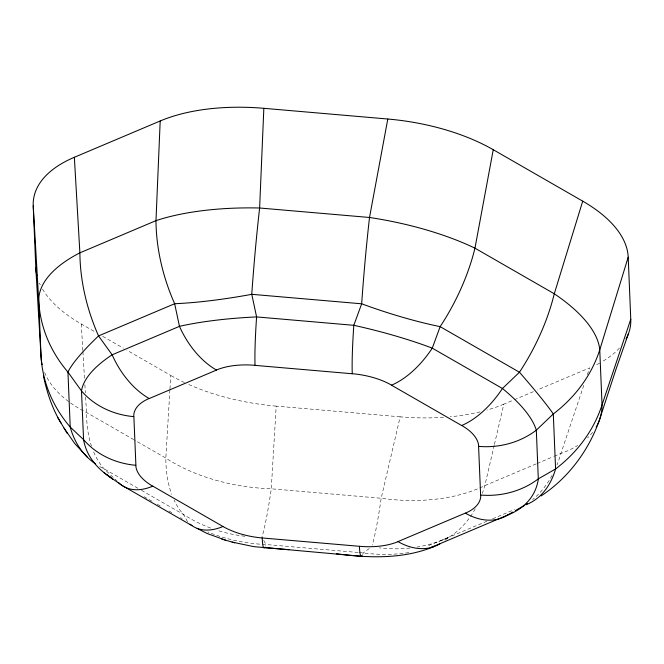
<?xml version="1.0" encoding="UTF-8"?>
<svg xmlns="http://www.w3.org/2000/svg" width="664" height="664" viewBox="0 0 664 664"><rect width="100%" height="100%" fill="white"/><g stroke="black" fill="none" stroke-linecap="round" stroke-linejoin="round"><path stroke-width="0.5" stroke-dasharray="3.32 2.49" d="M169.901 389.892L165.834 458.094A150.753 84.693 -60.1 0 0 171.71 494.34M169.959 388.863L170.756 375.426L126.915 350.218M443.602 417.299A148.769 73.256 7.3 0 1 400.16 416.826L381.178 498.274A150.753 10.981 -85.1 0 1 372.238 545.161M494.199 445.395L484.82 485.625A150.753 100.214 67.1 0 1 482.33 493.344M494.431 444.39L503.81 404.168L513.347 400.135M583.764 385.361L560.914 453.437A150.753 100.214 67.1 0 1 557.005 464.866M587.358 374.662L589.64 367.856L537.184 390.05M362.677 554.523A75.372 5.486 -85.1 0 0 363.249 552.921L370.213 547.858M445.021 540.131L448.889 537.317A150.753 100.214 67.1 0 0 476.005 507.553M514.293 399.728L533.375 391.66M536.18 463.895L484.82 485.625A150.753 93.35 13.1 0 1 381.178 498.274L271.277 488.795A150.753 94.811 3.4 0 1 165.834 458.094L134.643 440.166M537.135 463.497L553.303 456.649M554.249 456.251L560.914 453.437A150.753 80.037 18.6 0 0 577.68 445.478M486.936 521.223L438.655 541.484M492.638 518.808L514.517 509.554M428.604 545.559L448.889 537.317A150.753 134.933 54 0 1 417.116 547.053M400.16 416.818L276.199 406.119L271.277 488.795A150.753 10.981 -85.1 0 1 261.865 537.251M358.137 552.481L266.04 544.538A136.07 99.243 -0.8 0 1 207.807 531.98M359.158 552.572L363.249 552.921M42.538 289.114A148.769 73.256 7.3 0 0 81.274 323.99L95.599 332.216M102.754 336.333L123.338 348.16M133.755 439.651L86.519 412.493A150.753 83.556 -3.4 0 1 44.031 371.01M137.938 488.281L104.065 468.809A150.753 95.043 -46.7 0 1 97.998 465.514M141.498 490.331L183.388 514.409A150.753 140.876 -29.9 0 0 211.252 528.303M144.047 496.672L152.039 501.262M157.368 504.333L160.929 506.375M168.922 510.965L172.474 513.006M180.467 517.605L182.243 518.625M117.403 481.35L104.065 468.809A150.753 84.693 -60.1 0 1 93.134 450.665M263.716 540.488L266.04 544.538A75.372 5.486 -85.1 0 1 265.467 546.132M187.572 521.688L183.388 514.409A150.753 84.693 -60.1 0 1 174.076 500M81.282 323.99L82.867 350.75M82.925 351.779L84.569 379.559M84.876 384.705L85.357 392.939M85.606 397.055L86.519 412.493A150.753 84.693 -60.1 0 0 91.466 446.092M552.099 475.366A150.753 100.214 67.1 0 1 532.619 499.61M592.62 432.339A150.753 80.037 18.6 0 1 587.532 437.908M410.037 548.032A150.753 134.933 54 0 1 379.385 547.858M244.883 536.263A150.753 140.876 -29.9 0 1 216.829 530.221M408.8 552.614A136.07 96.844 19.2 0 1 363.258 552.954M503.818 404.177A148.769 73.256 7.3 0 1 487.002 410.053M480.072 411.871A148.769 73.256 7.3 0 1 450.175 416.768M276.199 406.127A148.769 73.256 7.3 0 1 188.178 384.265M184.426 382.539A148.769 73.256 7.3 0 1 170.748 375.434M40.263 284.889A148.769 73.256 7.3 0 1 39.417 283.055M619.429 348.077A148.769 73.256 7.3 0 1 601.825 361.847M599.567 363.108A148.769 73.256 7.3 0 1 594.786 365.549"/><path stroke-width="1" d="M160.19 120.981L155.982 220.647A150.753 100.214 67.1 0 0 174.649 303.73L179.463 326.339A75.372 50.107 67.1 0 0 216.489 370.08L149.176 398.558A75.372 50.107 67.1 0 1 112.15 354.817L98.554 335.918A150.753 100.214 67.1 0 1 79.888 252.835L74.36 157.285L160.19 120.981A148.769 73.256 7.3 0 1 263.84 108.315L387.801 119.022A148.769 73.256 7.3 0 1 493.252 149.715L582.718 201.159A148.769 73.256 7.3 0 1 628.21 257.225L630.767 319.268A148.769 73.256 7.3 0 1 626.061 338.906M263.84 108.323L259.624 207.998A150.753 10.981 -85.1 0 0 251.772 294.318L256.594 316.919A75.372 5.486 -85.1 0 0 255.051 365.374L352.269 373.757A75.372 5.486 -85.1 0 1 353.804 325.31L361.672 303.797A150.753 10.981 -85.1 0 1 369.516 217.477L387.801 119.022M493.244 149.715L474.959 248.17A150.753 84.693 -60.1 0 1 440.141 326.638L432.272 348.152A75.372 42.347 -60.1 0 1 391.503 385.186L461.671 425.524A75.372 42.347 -60.1 0 0 502.44 388.49L519.464 372.247A150.753 84.693 -60.1 0 0 554.282 293.778L582.718 201.159M628.194 257.217L599.758 349.837A150.753 130.75 -2.4 0 1 553.303 413.962L536.28 430.214A75.372 65.371 -2.4 0 1 478.586 446.382L480.611 495.037A75.372 65.371 -2.4 0 0 538.305 478.869L555.585 468.967A150.753 130.75 -2.4 0 0 602.04 404.841L630.767 319.268M628.376 333.876L616.026 369.151L598.903 421.54C587.972 451.528 567.836 478.321 541.085 495.942M431.65 546.987A136.07 96.844 19.2 0 0 440.406 543.534L507.694 515.032L512.882 512.06M515.471 510.574L524.112 505.628M179.463 326.339L112.15 354.817A136.07 52.182 -11.7 0 0 81.498 390.98L83.564 439.634A136.07 80.742 -13.1 0 0 112.008 478.296M434.198 546.538C403.264 559.262 368.96 558.117 336.449 553.776M288.973 549.692L253.897 546.671L232.043 542.073M353.804 325.31L256.594 316.919A136.07 30.287 -1.3 0 0 179.429 326.331M190.112 524.195A75.372 42.347 -60.1 0 0 222.979 526.494A55.27 27.216 7.3 0 0 262.222 537.964L359.431 546.298A55.27 27.216 7.3 0 0 398.076 541.641M263.542 547.485L361.473 556.299M197.108 528.361L206.994 533.441L225.519 540.156M221.718 539.068L234.691 542.82M191.971 525.631L121.802 485.293L107.17 475.009M432.272 348.152L502.44 388.49A136.07 46.389 24.7 0 1 536.321 430.231L538.305 478.869M222.979 526.494L152.82 486.156A75.372 42.347 -60.1 0 1 118.64 482.662M104.182 472.735L112.963 479.383M87.324 457.156L74.7 443.477L64.035 428.097M43.426 375.849C46.912 392.316 52.215 408.717 61.08 423.126M57.627 417.382L67.338 433.584M74.351 157.285A148.769 73.256 7.3 0 0 33.217 205.873L35.806 267.924L41.044 356.435A150.753 83.556 -3.4 0 0 42.147 364.694M33.233 205.881L38.753 301.423L41.044 356.435A150.753 130.75 -2.4 0 0 70.226 427.085A150.753 95.043 -46.7 0 0 95.55 463.912M525.863 504.798A150.753 80.701 60.2 0 0 555.585 468.967L553.303 413.962A150.753 9.935 46.3 0 0 519.464 372.247L440.141 326.638A150.753 35.898 20.1 0 1 361.672 303.797L251.772 294.318A150.753 29.955 -12 0 1 174.649 303.73L98.554 335.918A150.753 24.286 -35.7 0 0 67.944 372.081L70.226 427.085L83.564 439.634A75.372 65.371 -2.4 0 0 135.896 465.29L133.871 416.635A75.372 65.371 -2.4 0 1 81.539 390.971L67.944 372.081A150.753 130.75 -2.4 0 1 38.753 301.423A150.753 66.176 -3.3 0 1 79.888 252.835L155.982 220.647A150.753 52.863 2.4 0 1 259.624 207.998L369.516 217.477A150.753 51.402 10.5 0 1 474.959 248.17L554.282 293.778A150.753 62.657 17.1 0 1 599.758 349.837L602.04 404.841A150.753 80.037 18.6 0 1 596.189 427.068M527.332 503.594A150.753 100.214 67.1 0 1 525.772 504.632M440.381 543.509A75.372 50.107 67.1 0 1 397.993 541.592L465.306 513.123A75.372 50.107 67.1 0 0 507.694 515.032M538.346 478.885A136.07 74.957 28.5 0 1 507.728 515.065M36.877 275.56A148.769 73.256 7.3 0 1 35.79 267.924M353.804 325.302A136.07 27.888 12.9 0 1 432.297 348.152M216.414 370.039A55.27 27.216 7.3 0 1 255.051 365.316M352.26 373.707A55.27 27.216 7.3 0 1 391.577 385.153M461.746 425.491A55.27 27.216 7.3 0 1 478.702 446.391M480.719 495.045A55.27 27.216 7.3 0 1 465.381 513.164M362.137 555.619A75.372 5.486 -85.1 0 1 359.431 546.298M264.919 547.236A75.372 5.486 -85.1 0 1 262.222 537.915M152.737 486.181A55.27 27.216 7.3 0 1 135.788 465.281M133.763 416.627A55.27 27.216 7.3 0 1 149.101 398.508"/></g></svg>
